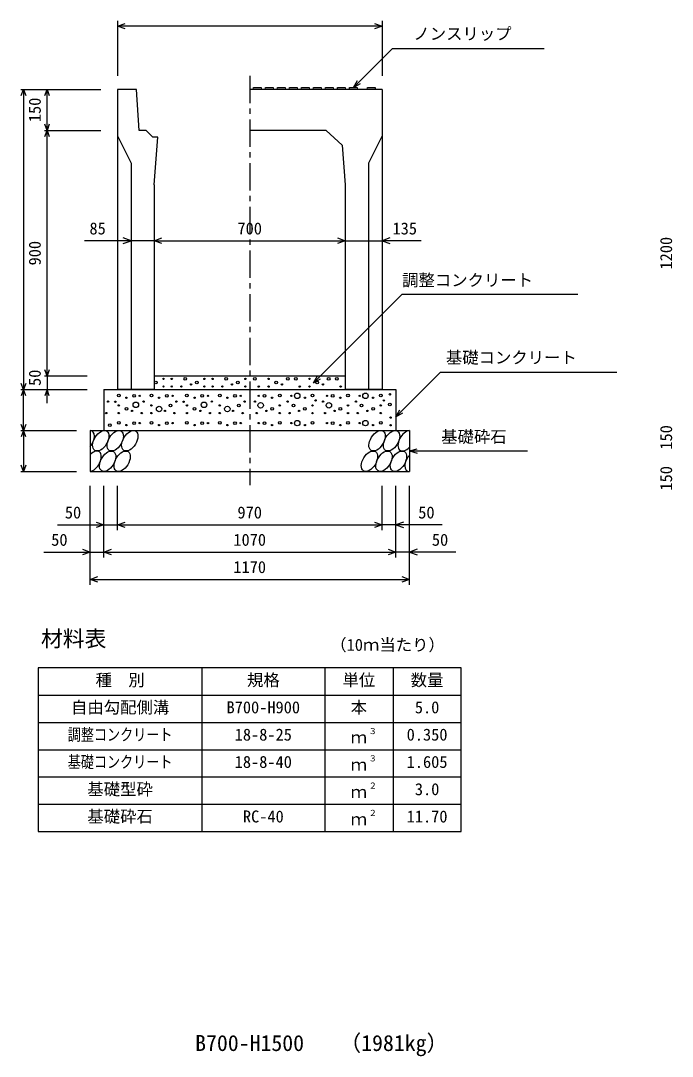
# Model space of a CAD drawing. Units: millimetres, scale not verified. Extents: x -16800 to 16800, y -5940 to 5940.
# Drawn here: x 8761 to 11148, y 32 to 3826 of the extents above; entities that cross this region are included whole.
import ezdxf
from ezdxf.enums import TextEntityAlignment as Align

# ---------------------------------------------------------------- set-up
doc = ezdxf.new("R2010")
doc.units = ezdxf.units.MM
doc.header["$LTSCALE"] = 20
doc.linetypes.add('CHAIN1', pattern=[8, 5, -1, 1, -1])
for name, color, linetype, lineweight in [('0-0_DIM', 7, 'Continuous', 25), ('0-2_HATCH', 6, 'Continuous', 25), ('0-3_HYO', 3, 'Continuous', 25), ('0-4_HYO2', 4, 'Continuous', 25), ('0-5_OUTLINE', 3, 'Continuous', 25), ('0-6_TXT', 7, 'Continuous', 25)]:
    doc.layers.add(name, color=color, linetype=linetype, lineweight=lineweight)
doc.styles.add('ＭＳ ゴシック', font='')
doc.styles.get('ＭＳ ゴシック').set_extended_font_data('MS Gothic')

msp = doc.modelspace()

# ---------------------------------------------------------------- linework, layer by layer
at = {"layer": '0-0_DIM'}
for p, q in [((9115, 3826.41), (9115, 3624.66)), ((10085, 3806.41), (9115, 3806.41)), ((10085, 3826.41), (10085, 3624.66)), ((9980, 3581.16), (10122.21, 3723.38)), ((10679.1, 3723.38), (10122.21, 3723.38)), ((9980, 3581.16), (9995, 3607.14)), ((8760.8, 3574.66), (9054.13, 3574.66)), ((8770.8, 3574.66), (8770.8, 2474.66)), ((8857.46, 3424.66), (8857.46, 3574.66)), ((9980, 3581.16), (10005.98, 3596.16)), ((8847.46, 3424.66), (9054.13, 3424.66)), ((8857.46, 2524.66), (8857.46, 3424.66)), ((9165, 3019.99), (8994.31, 3019.99)), ((9250, 3019.99), (9165, 3019.99)), ((9250, 3019.99), (9950, 3019.99)), ((9950, 3019.99), (10085, 3019.99)), ((10227.86, 3019.99), (10085, 3019.99)), ((8847.46, 2524.66), (9004.13, 2524.66)), ((8857.46, 2524.66), (8857.46, 2474.66)), ((9833.82, 2499.66), (9848.82, 2525.64)), ((9833.82, 2499.66), (9859.8, 2514.66)), ((10298.65, 2538.32), (10135, 2374.66)), ((10298.65, 2538.32), (10945.53, 2538.32)), ((8760.8, 2474.66), (9004.13, 2474.66)), ((8770.8, 2324.66), (8770.8, 2474.66)), ((8857.46, 2424.66), (8857.46, 2474.66)), ((10135, 2374.66), (10150, 2400.64)), ((10135, 2374.66), (10160.98, 2389.66)), ((8760.8, 2324.66), (8965, 2324.66)), ((8770.8, 2324.66), (8770.8, 2174.66)), ((10185, 2249.66), (10213.98, 2257.43)), ((10185, 2249.66), (10618.31, 2249.66)), ((10185, 2249.66), (10213.98, 2241.9)), ((8760.8, 2174.66), (8965, 2174.66)), ((9015, 1759.15), (9015, 2121.49)), ((9065, 1859.15), (9065, 2121.49)), ((9115, 1959.15), (9115, 2121.49)), ((10085, 1959.15), (10085, 2121.49)), ((10135, 1859.15), (10135, 2121.49)), ((10185, 1759.15), (10185, 2121.49)), ((8895, 1979.15), (9115, 1979.15)), ((9115, 1979.15), (10085, 1979.15)), ((10305, 1979.15), (10085, 1979.15)), ((8845, 1879.15), (9065, 1879.15)), ((9065, 1879.15), (10135, 1879.15)), ((10355, 1879.15), (10135, 1879.15)), ((9015, 1779.15), (10185, 1779.15))]:
    msp.add_line(p, q, dxfattribs=at)
at = {"layer": '0-0_DIM', "linetype": 'CHAIN1'}
msp.add_line((9600, 3624.66), (9600, 2124.66), dxfattribs=at)
at = {"layer": '0-0_DIM'}
for points in [[(9143.23, 3796.14), (9115.04, 3806.41), (9143.23, 3816.67)], [(10056.85, 3816.67), (10085.04, 3806.41), (10056.85, 3796.14)], [(8762.59, 3552.11), (8770.8, 3574.66), (8779.01, 3552.11)], [(8849.26, 3552.11), (8857.46, 3574.66), (8865.67, 3552.11)], [(8865.67, 3447.22), (8857.46, 3424.66), (8849.26, 3447.22)], [(8849.26, 3402.11), (8857.46, 3424.66), (8865.67, 3402.11)], [(9136.81, 3009.73), (9165, 3019.99), (9136.81, 3030.25)], [(9278.19, 3009.73), (9250, 3019.99), (9278.19, 3030.25)], [(9921.81, 3030.25), (9950, 3019.99), (9921.81, 3009.73)], [(10113.19, 3030.25), (10085, 3019.99), (10113.19, 3009.73)], [(9833.82, 2499.66), (10158.29, 2824.13), (10801.84, 2824.13)], [(8865.67, 2547.22), (8857.46, 2524.66), (8849.26, 2547.22)], [(8779.01, 2497.22), (8770.8, 2474.66), (8762.59, 2497.22)], [(8779.01, 2452.11), (8770.8, 2474.66), (8762.59, 2452.11)], [(8865.67, 2452.11), (8857.46, 2474.66), (8849.26, 2452.11)], [(8779.01, 2347.22), (8770.8, 2324.66), (8762.59, 2347.22)], [(8779.01, 2302.11), (8770.8, 2324.66), (8762.59, 2302.11)], [(8779.01, 2197.22), (8770.8, 2174.66), (8762.59, 2197.22)], [(9036.81, 1989.41), (9065, 1979.15), (9036.81, 1968.89)], [(9143.19, 1968.89), (9115, 1979.15), (9143.19, 1989.41)], [(10056.81, 1989.41), (10085, 1979.15), (10056.81, 1968.89)], [(10163.19, 1989.41), (10135, 1979.15), (10163.19, 1968.89)], [(8986.81, 1889.41), (9015, 1879.15), (8986.81, 1868.89)], [(9093.19, 1868.89), (9065, 1879.15), (9093.19, 1889.41)], [(10106.81, 1889.41), (10135, 1879.15), (10106.81, 1868.89)], [(10213.19, 1889.41), (10185, 1879.15), (10213.19, 1868.89)], [(9043.19, 1768.89), (9015, 1779.15), (9043.19, 1789.41)], [(10156.81, 1789.41), (10185, 1779.15), (10156.81, 1768.89)]]:
    msp.add_lwpolyline(points, dxfattribs=at)
at = {"layer": '0-2_HATCH'}
for points in [[(9613, 3574.66), (9614, 3581.16), (9642, 3581.16), (9643, 3574.66)], [(9657, 3574.66), (9658, 3581.16), (9686, 3581.16), (9687, 3574.66)], [(9701, 3574.66), (9702, 3581.16), (9730, 3581.16), (9731, 3574.66)], [(9745, 3574.66), (9746, 3581.16), (9774, 3581.16), (9775, 3574.66)], [(9789, 3574.66), (9790, 3581.16), (9818, 3581.16), (9819, 3574.66)], [(9833, 3574.66), (9834, 3581.16), (9862, 3581.16), (9863, 3574.66)], [(9877, 3574.66), (9878, 3581.16), (9906, 3581.16), (9907, 3574.66)], [(9921, 3574.66), (9922, 3581.16), (9950, 3581.16), (9951, 3574.66)], [(9965, 3574.66), (9966, 3581.16), (9994, 3581.16), (9995, 3574.66)], [(10030, 3574.66), (10031, 3581.16), (10059, 3581.16), (10060, 3574.66)]]:
    msp.add_lwpolyline(points, dxfattribs=at)
for centre, radius in [((9255.93, 2500.84), 5), ((9283.97, 2513.97), 2.5), ((9313.97, 2513.97), 2.5), ((9363.88, 2513.97), 5), ((9405.93, 2500.84), 5), ((9433.97, 2513.97), 2.5), ((9463.97, 2513.97), 2.5), ((9513.88, 2513.97), 5), ((9555.93, 2500.84), 5), ((9583.97, 2513.97), 2.5), ((9619.13, 2513.69), 5), ((9669.04, 2513.69), 2.5), ((9697.08, 2500.56), 5), ((9739.13, 2513.69), 5), ((9769.13, 2513.69), 5), ((9819.04, 2513.69), 2.5), ((9847.08, 2500.56), 5), ((9889.13, 2513.69), 5), ((9919.13, 2513.69), 5), ((9283.97, 2485.96), 2.5), ((9313.97, 2485.96), 2.5), ((9349.86, 2485.96), 2.5), ((9384.9, 2493.84), 2.5), ((9433.97, 2485.96), 2.5), ((9463.97, 2485.96), 2.5), ((9499.86, 2485.96), 2.5), ((9534.9, 2493.84), 2.5), ((9583.97, 2485.96), 2.5), ((9633.15, 2485.68), 2.5), ((9669.04, 2485.68), 2.5), ((9718.11, 2493.56), 2.5), ((9783.15, 2485.68), 2.5), ((9819.04, 2485.68), 2.5), ((9868.11, 2493.56), 2.5), ((9933.15, 2485.68), 2.5), ((9081.09, 2430.83), 2.5), ((9107.55, 2429.92), 2.5), ((9119.97, 2452.72), 5), ((9148.01, 2444.84), 2.5), ((9176.04, 2451.84), 5), ((9182.58, 2418.83), 10), ((9197.07, 2451.84), 2.5), ((9211.09, 2430.83), 2.5), ((9239.97, 2452.72), 5), ((9268.01, 2444.84), 2.5), ((9296.04, 2451.84), 5), ((9317.07, 2451.84), 2.5), ((9331.09, 2430.83), 2.5), ((9357.55, 2429.92), 2.5), ((9369.97, 2452.72), 5), ((9398.01, 2444.84), 2.5), ((9426.04, 2451.84), 5), ((9432.58, 2418.83), 10), ((9447.07, 2451.84), 2.5), ((9461.09, 2430.83), 2.5), ((9489.97, 2452.72), 5), ((9518.01, 2444.84), 2.5), ((9546.04, 2451.84), 5), ((9567.07, 2451.84), 2.5), ((9581.09, 2430.83), 2.5), ((9618.91, 2430.83), 2.5), ((9632.93, 2451.84), 2.5), ((9653.96, 2451.84), 5), ((9681.99, 2444.84), 2.5), ((9710.03, 2452.72), 5), ((9738.91, 2430.83), 2.5), ((9752.93, 2451.84), 2.5), ((9773.96, 2451.84), 10), ((9801.99, 2444.84), 2.5), ((9830.03, 2452.72), 5), ((9841.37, 2435.15), 2.5), ((9868.91, 2430.83), 2.5), ((9882.93, 2451.84), 2.5), ((9903.96, 2451.84), 5), ((9931.99, 2444.84), 2.5), ((9960.03, 2452.72), 5), ((9988.91, 2430.83), 2.5), ((10002.93, 2451.84), 2.5), ((10023.96, 2451.84), 10), ((10051.99, 2444.84), 2.5), ((10080.03, 2452.72), 5), ((10091.37, 2435.15), 2.5), ((10113.57, 2457.35), 2.5), ((9074.08, 2388.81), 2.5), ((9119.97, 2416.82), 2.5), ((9119.97, 2388.81), 2.5), ((9148.01, 2403.69), 5), ((9169.03, 2396.69), 2.5), ((9204.08, 2388.81), 2.5), ((9239.97, 2416.82), 2.5), ((9239.97, 2388.81), 2.5), ((9268.01, 2403.69), 10), ((9289.03, 2396.69), 2.5), ((9310.06, 2416.82), 5), ((9324.08, 2388.81), 2.5), ((9369.97, 2416.82), 2.5), ((9369.97, 2388.81), 2.5), ((9398.01, 2403.69), 5), ((9419.03, 2396.69), 2.5), ((9454.08, 2388.81), 2.5), ((9489.97, 2416.82), 2.5), ((9489.97, 2388.81), 2.5), ((9518.01, 2403.69), 10), ((9539.03, 2396.69), 2.5), ((9560.06, 2416.82), 5), ((9574.08, 2388.81), 2.5), ((9625.92, 2388.81), 2.5), ((9639.94, 2416.82), 10), ((9660.97, 2396.69), 2.5), ((9681.99, 2403.69), 5), ((9710.03, 2416.82), 2.5), ((9710.03, 2388.81), 2.5), ((9745.92, 2388.81), 2.5), ((9759.94, 2416.82), 5), ((9780.97, 2396.69), 2.5), ((9801.99, 2403.69), 5), ((9830.03, 2416.82), 2.5), ((9830.03, 2388.81), 2.5), ((9875.92, 2388.81), 2.5), ((9889.94, 2416.82), 10), ((9910.97, 2396.69), 2.5), ((9931.99, 2403.69), 5), ((9960.03, 2416.82), 2.5), ((9960.03, 2388.81), 2.5), ((9995.92, 2388.81), 2.5), ((10009.94, 2416.82), 5), ((10030.97, 2396.69), 2.5), ((10051.99, 2403.69), 5), ((10080.03, 2416.82), 2.5), ((10080.03, 2388.81), 2.5), ((10113.65, 2420.21), 5), ((9119.97, 2352.72), 5), ((9176.04, 2351.84), 5), ((9197.07, 2351.84), 2.5), ((9239.97, 2352.72), 5), ((9296.04, 2351.84), 5), ((9317.07, 2351.84), 2.5), ((9369.97, 2352.72), 5), ((9426.04, 2351.84), 5), ((9447.07, 2351.84), 2.5), ((9489.97, 2352.72), 5), ((9546.04, 2351.84), 5), ((9567.07, 2351.84), 2.5), ((9632.93, 2351.84), 2.5), ((9653.96, 2351.84), 5), ((9710.03, 2352.72), 5), ((9752.93, 2351.84), 2.5), ((9773.96, 2351.84), 10), ((9830.03, 2352.72), 5), ((9882.93, 2351.84), 2.5), ((9903.96, 2351.84), 5), ((9960.03, 2352.72), 5), ((10002.93, 2351.84), 2.5), ((10023.96, 2351.84), 10), ((10080.03, 2352.72), 5), ((10116.2, 2371.98), 2.5), ((9087.79, 2344.09), 5), ((9148.01, 2344.84), 2.5), ((9268.01, 2344.84), 2.5), ((9398.01, 2344.84), 2.5), ((9518.01, 2344.84), 2.5), ((9681.99, 2344.84), 2.5), ((9801.99, 2344.84), 2.5), ((9931.99, 2344.84), 2.5), ((10051.99, 2344.84), 2.5), ((10116.2, 2343.97), 2.5)]:
    msp.add_circle(centre, radius, dxfattribs=at)
for centre, start_param, end_param in [((9000.84, 2287.14), 4.4524467, 6.6076907), ((10172.93, 2287.14), 0.4022642, 4.3746879), ((9026.16, 2212.15), 3.5766262, 7.4835112), ((10198.25, 2212.15), 1.2768793, 3.5000728)]:
    msp.add_ellipse(centre, major_axis=(21.81, 35.31), ratio=0.5792, start_param=start_param, end_param=end_param, dxfattribs=at)
for centre in [(9054.05, 2287.14), (9107.26, 2287.14), (9160.47, 2287.14), (10066.51, 2287.14), (10119.72, 2287.14), (9079.37, 2212.15), (9132.58, 2212.15), (10038.63, 2212.15), (10091.84, 2212.15), (10145.04, 2212.15)]:
    msp.add_ellipse(centre, major_axis=(21.81, 35.31), ratio=0.5792, dxfattribs=at)
at = {"layer": '0-3_HYO'}
for p, q in [((9425, 1455.2), (9425, 855.2)), ((9875, 1455.2), (9875, 855.2)), ((10125, 1455.2), (10125, 855.2)), ((8825, 1355.2), (10375, 1355.2))]:
    msp.add_line(p, q, dxfattribs=at)
msp.add_lwpolyline([(8825, 855.2), (10375, 855.2), (10375, 1455.2), (8825, 1455.2)], close=True, dxfattribs=at)
at = {"layer": '0-4_HYO2'}
for p, q in [((8825, 1255.2), (10375, 1255.2)), ((8825, 1155.2), (10375, 1155.2)), ((8825, 1055.2), (10375, 1055.2)), ((8825, 955.2), (10375, 955.2))]:
    msp.add_line(p, q, dxfattribs=at)
at = {"layer": '0-5_OUTLINE'}
for p, q in [((9185, 3574.66), (9115, 3574.66)), ((9115, 3574.66), (9115, 2474.66)), ((9195, 3424.66), (9185, 3574.66)), ((10085, 3574.66), (9600, 3574.66)), ((10085, 3574.66), (10085, 2474.66)), ((9220, 3424.66), (9195, 3424.66)), ((9220, 3424.66), (9245, 3399.66)), ((9880, 3424.66), (9600, 3424.66)), ((9939.11, 3369.82), (9880, 3424.66)), ((9115, 3404.66), (9165, 3304.66)), ((9263.12, 3399.66), (9245, 3399.66)), ((9250, 3224.66), (9263.12, 3399.66)), ((10085, 3404.66), (10035, 3304.66)), ((9939.11, 3369.82), (9950, 3224.66)), ((9165, 3304.66), (9165, 2474.66)), ((10035, 3304.66), (10035, 2474.66)), ((9250, 3224.66), (9250, 2474.66)), ((9950, 3224.66), (9950, 2474.66)), ((9250, 2524.66), (9950, 2524.66)), ((9065, 2474.66), (10135, 2474.66)), ((9065, 2474.66), (9065, 2324.66)), ((9250, 2474.66), (9115, 2474.66)), ((10085, 2474.66), (9950, 2474.66)), ((10135, 2474.66), (10135, 2324.66)), ((9015, 2324.66), (10185, 2324.66)), ((9015, 2324.66), (9015, 2174.66)), ((10185, 2324.66), (10185, 2174.66)), ((9015, 2174.66), (10185, 2174.66))]:
    msp.add_line(p, q, dxfattribs=at)

# ---------------------------------------------------------------- texts
at = {"layer": '0-0_DIM', "style": 'ＭＳ ゴシック'}
for s, p in [('ノンスリップ', (10199.52, 3743.55)), ('85', (9012.73, 3029.99)), ('700', (9555, 3029.99)), ('135', (10123.14, 3029.99)), ('調整コンクリート', (10158.29, 2840.55)), ('基礎コンクリート', (10318.65, 2557.05)), ('基礎砕石', (10301.32, 2266.83)), ('50', (8922.56, 1989.15)), ('970', (9555, 1989.15)), ('50', (10217.44, 1989.15)), ('50', (8872.56, 1889.15)), ('1070', (9540, 1889.15)), ('50', (10267.44, 1889.15)), ('1170', (9540, 1789.15))]:
    msp.add_text(s, height=43.99, dxfattribs=at).set_placement(p, align=Align.BOTTOM_LEFT)
for s, p in [('150', (8847.46, 3454.66)), ('900', (8847.46, 2929.66)), ('1200', (11160.8, 2914.66)), ('50', (8847.46, 2487.99)), ('150', (11160.8, 2254.66)), ('150', (11160.8, 2104.66))]:
    msp.add_text(s, height=43.99, rotation=90, dxfattribs=at).set_placement(p, align=Align.BOTTOM_LEFT)
at = {"layer": '0-6_TXT', "style": 'ＭＳ ゴシック'}
for s, height, p in [('材料表', 58.65, (8835, 1515.2)), ('（10ｍ当たり）', 43.99, (9895, 1504.2)), ('種\u3000別', 43.99, (9035, 1375.2)), ('規格', 43.99, (9590, 1375.2)), ('単位', 43.99, (9940, 1375.2)), ('数量', 43.99, (10190, 1375.2)), ('自由勾配側溝', 43.99, (8945, 1275.2)), ('B700-H900', 43.99, (9515, 1275.2)), ('本', 43.99, (9970, 1275.2)), ('5.0', 43.99, (10205, 1275.2)), ('18-8-25', 43.99, (9545, 1175.2)), ('３', 21.99, (10035.54, 1205.57)), ('0.350', 43.99, (10175, 1175.2)), ('ｍ', 43.99, (9970, 1165.2)), ('18-8-40', 43.99, (9545, 1075.2)), ('ｍ', 43.99, (9970, 1065.2)), ('３', 21.99, (10035.54, 1105.57)), ('1.605', 43.99, (10175, 1075.2)), ('基礎型砕', 43.99, (9005, 975.2)), ('２', 21.99, (10035.54, 1005.57)), ('3.0', 43.99, (10205, 975.2)), ('ｍ', 43.99, (9970, 965.2)), ('基礎砕石', 43.99, (9005, 875.2)), ('RC-40', 43.99, (9575, 875.2)), ('ｍ', 43.99, (9970, 865.2)), ('２', 21.99, (10035.54, 905.57)), ('11.70', 43.99, (10175, 875.2)), ('（1981kg）', 58.65, (9928.37, 33.34)), ('B700-H1500', 58.65, (9400, 33.34))]:
    msp.add_text(s, height=height, dxfattribs=at).set_placement(p, align=Align.BOTTOM_LEFT)
at = {"layer": '0-6_TXT', "style": 'ＭＳ ゴシック', "width": 0.8}
for s, p in [('調整コンクリート', (8933, 1175.2)), ('基礎コンクリート', (8933, 1075.2))]:
    msp.add_text(s, height=43.99, dxfattribs=at).set_placement(p, align=Align.BOTTOM_LEFT)

doc.saveas('drawing.dxf')
